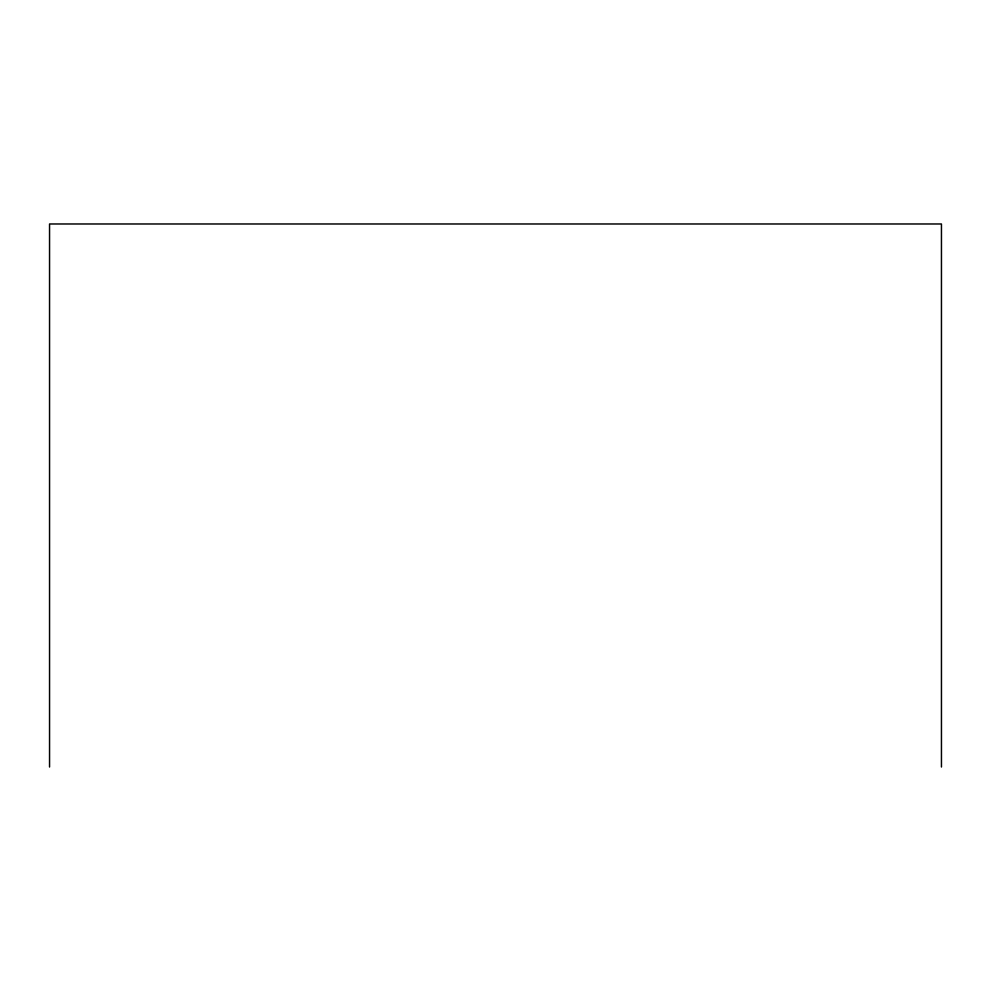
<?xml version="1.0" encoding="UTF-8"?>
<svg xmlns="http://www.w3.org/2000/svg" width="991" height="991" viewBox="0 0 991 991"><rect width="100%" height="100%" fill="white"/><g stroke="black" fill="none" stroke-linecap="round" stroke-linejoin="round"><path stroke-width="1.49" d="M941.45 767.022L941.45 223.978L49.55 223.978L49.55 767.022"/></g></svg>
